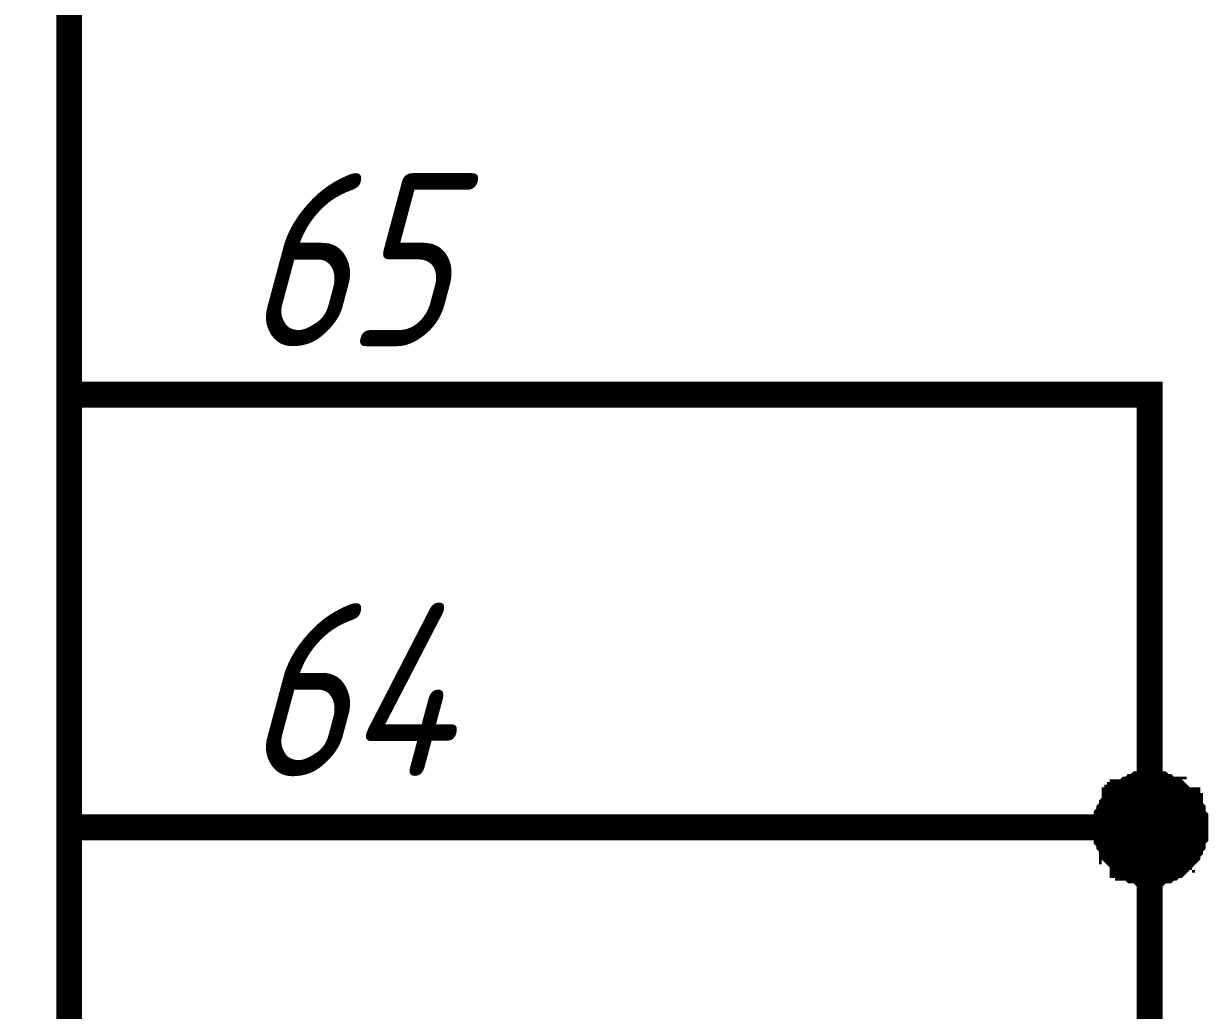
# Paper-space layout 'Layout1' of a CAD drawing. Extents: x -1 to 840, y -1 to 593.
# Drawn here: x 642.69 to 656.38, y 468.88 to 480.28 of the extents above; entities that cross this region are included whole.
import ezdxf

# ---------------------------------------------------------------- set-up
doc = ezdxf.new("R2010")
doc.units = 0
doc.header["$MEASUREMENT"] = 0
doc.layers.add('Sheet', color=255, linetype='CONTINUOUS')
doc.styles.add('GOST type A0', font='', dxfattribs={"oblique": 15, "height": 3.5})
doc.styles.get('GOST type A0').set_extended_font_data('GOST type A')

psp = doc.layouts.get("Layout1")

# ---------------------------------------------------------------- linework, layer by layer
at = {"layer": 'Sheet', "color": 7, "const_width": 0.3}
psp.add_lwpolyline([(585.728, 496.002), (643.213, 496.002), (643.213, 321.002), (585.728, 321.002), (585.728, 496.002)], close=True, dxfattribs=at)
at = {"layer": 'Sheet', "color": 7}
for points, const_width in [([(643.213, 475.995), (645.698, 475.995)], 0.3), ([(645.698, 475.995), (655.698, 475.995), (655.698, 470.994)], 0.3), ([(655.201, 470.994), (655.201, 471.025), (655.201, 471.056), (655.201, 471.056), (655.201, 471.087), (655.201, 471.118), (655.232, 471.149), (655.232, 471.18), (655.232, 471.18), (655.263, 471.211), (655.263, 471.242), (655.263, 471.242), (655.294, 471.273), (655.294, 471.304), (655.325, 471.304), (655.325, 471.335), (655.356, 471.335), (655.356, 471.366), (655.387, 471.366), (655.387, 471.397), (655.418, 471.397), (655.449, 471.428), (655.449, 471.428), (655.48, 471.428), (655.511, 471.46), (655.511, 471.46), (655.542, 471.46), (655.574, 471.491), (655.605, 471.491), (655.636, 471.491), (655.636, 471.491), (655.667, 471.491), (655.698, 471.491)], 0.3), ([(655.201, 470.994), (655.201, 471.025), (655.201, 471.056), (655.201, 471.056), (655.201, 471.087), (655.201, 471.118), (655.232, 471.149), (655.232, 471.18), (655.232, 471.18), (655.263, 471.211), (655.263, 471.242), (655.263, 471.242), (655.294, 471.273), (655.294, 471.304), (655.325, 471.304), (655.325, 471.335), (655.356, 471.335), (655.356, 471.366), (655.387, 471.366), (655.387, 471.397), (655.418, 471.397), (655.449, 471.428), (655.449, 471.428), (655.48, 471.428), (655.511, 471.46), (655.511, 471.46), (655.542, 471.46), (655.574, 471.491), (655.605, 471.491), (655.636, 471.491), (655.636, 471.491), (655.667, 471.491), (655.698, 471.491)], 0.3), ([(655.201, 470.994), (655.201, 471.025), (655.201, 471.056), (655.201, 471.056), (655.201, 471.087), (655.201, 471.118), (655.232, 471.149), (655.232, 471.18), (655.232, 471.18), (655.263, 471.211), (655.263, 471.242), (655.263, 471.242), (655.294, 471.273), (655.294, 471.304), (655.325, 471.304), (655.325, 471.335), (655.356, 471.335), (655.356, 471.366), (655.387, 471.366), (655.387, 471.397), (655.418, 471.397), (655.449, 471.428), (655.449, 471.428), (655.48, 471.428), (655.511, 471.46), (655.511, 471.46), (655.542, 471.46), (655.574, 471.491), (655.605, 471.491), (655.636, 471.491), (655.636, 471.491), (655.667, 471.491), (655.698, 471.491)], 0.3), ([(655.201, 470.994), (655.201, 471.025), (655.201, 471.056), (655.201, 471.056), (655.201, 471.087), (655.201, 471.118), (655.232, 471.149), (655.232, 471.18), (655.232, 471.18), (655.263, 471.211), (655.263, 471.242), (655.263, 471.242), (655.294, 471.273), (655.294, 471.304), (655.325, 471.304), (655.325, 471.335), (655.356, 471.335), (655.356, 471.366), (655.387, 471.366), (655.387, 471.397), (655.418, 471.397), (655.449, 471.428), (655.449, 471.428), (655.48, 471.428), (655.511, 471.46), (655.511, 471.46), (655.542, 471.46), (655.574, 471.491), (655.605, 471.491), (655.636, 471.491), (655.636, 471.491), (655.667, 471.491), (655.698, 471.491)], 0.3), ([(655.698, 471.491), (655.698, 471.491)], 0.3), ([(655.698, 471.491), (655.729, 471.491), (655.76, 471.491), (655.76, 471.491), (655.791, 471.491), (655.822, 471.491), (655.853, 471.46), (655.884, 471.46), (655.884, 471.46), (655.915, 471.428), (655.946, 471.428), (655.977, 471.428), (655.977, 471.397), (656.008, 471.397), (656.039, 471.366), (656.039, 471.366), (656.07, 471.335), (656.07, 471.335), (656.101, 471.304), (656.133, 471.304), (656.133, 471.273), (656.133, 471.242), (656.164, 471.242), (656.164, 471.211), (656.195, 471.18), (656.195, 471.18), (656.195, 471.149), (656.195, 471.118), (656.226, 471.087), (656.226, 471.056), (656.226, 471.056), (656.226, 471.025), (656.226, 470.994)], 0.3), ([(655.698, 471.491), (655.698, 471.491)], 0.3), ([(655.698, 471.491), (655.729, 471.491), (655.76, 471.491), (655.76, 471.491), (655.791, 471.491), (655.822, 471.491), (655.853, 471.46), (655.884, 471.46), (655.884, 471.46), (655.915, 471.428), (655.946, 471.428), (655.977, 471.428), (655.977, 471.397), (656.008, 471.397), (656.039, 471.366), (656.039, 471.366), (656.07, 471.335), (656.07, 471.335), (656.101, 471.304), (656.133, 471.304), (656.133, 471.273), (656.133, 471.242), (656.164, 471.242), (656.164, 471.211), (656.195, 471.18), (656.195, 471.18), (656.195, 471.149), (656.195, 471.118), (656.226, 471.087), (656.226, 471.056), (656.226, 471.056), (656.226, 471.025), (656.226, 470.994)], 0.3), ([(655.698, 471.491), (655.698, 471.491)], 0.3), ([(655.698, 471.491), (655.729, 471.491), (655.76, 471.491), (655.76, 471.491), (655.791, 471.491), (655.822, 471.491), (655.853, 471.46), (655.884, 471.46), (655.884, 471.46), (655.915, 471.428), (655.946, 471.428), (655.977, 471.428), (655.977, 471.397), (656.008, 471.397), (656.039, 471.366), (656.039, 471.366), (656.07, 471.335), (656.07, 471.335), (656.101, 471.304), (656.133, 471.304), (656.133, 471.273), (656.133, 471.242), (656.164, 471.242), (656.164, 471.211), (656.195, 471.18), (656.195, 471.18), (656.195, 471.149), (656.195, 471.118), (656.226, 471.087), (656.226, 471.056), (656.226, 471.056), (656.226, 471.025), (656.226, 470.994)], 0.3), ([(655.698, 471.491), (655.698, 471.491)], 0.3), ([(655.698, 471.491), (655.729, 471.491), (655.76, 471.491), (655.76, 471.491), (655.791, 471.491), (655.822, 471.491), (655.853, 471.46), (655.884, 471.46), (655.884, 471.46), (655.915, 471.428), (655.946, 471.428), (655.977, 471.428), (655.977, 471.397), (656.008, 471.397), (656.039, 471.366), (656.039, 471.366), (656.07, 471.335), (656.07, 471.335), (656.101, 471.304), (656.133, 471.304), (656.133, 471.273), (656.133, 471.242), (656.164, 471.242), (656.164, 471.211), (656.195, 471.18), (656.195, 471.18), (656.195, 471.149), (656.195, 471.118), (656.226, 471.087), (656.226, 471.056), (656.226, 471.056), (656.226, 471.025), (656.226, 470.994)], 0.3), ([(655.201, 470.994), (655.201, 471.025), (655.201, 471.056), (655.201, 471.056), (655.201, 471.087), (655.201, 471.118), (655.232, 471.149), (655.232, 471.18), (655.232, 471.18), (655.263, 471.211), (655.263, 471.242), (655.263, 471.242), (655.294, 471.273), (655.294, 471.304), (655.325, 471.304), (655.325, 471.335), (655.356, 471.335), (655.356, 471.366), (655.387, 471.366), (655.387, 471.397), (655.418, 471.397), (655.449, 471.428), (655.449, 471.428), (655.48, 471.428), (655.511, 471.46), (655.511, 471.46), (655.542, 471.46), (655.574, 471.491), (655.605, 471.491), (655.636, 471.491), (655.636, 471.491), (655.667, 471.491), (655.698, 471.491)], 0.0991), ([(655.201, 470.994), (655.201, 471.025), (655.201, 471.056), (655.201, 471.056), (655.201, 471.087), (655.201, 471.118), (655.232, 471.149), (655.232, 471.18), (655.232, 471.18), (655.263, 471.211), (655.263, 471.242), (655.263, 471.242), (655.294, 471.273), (655.294, 471.304), (655.325, 471.304), (655.325, 471.335), (655.356, 471.335), (655.356, 471.366), (655.387, 471.366), (655.387, 471.397), (655.418, 471.397), (655.449, 471.428), (655.449, 471.428), (655.48, 471.428), (655.511, 471.46), (655.511, 471.46), (655.542, 471.46), (655.574, 471.491), (655.605, 471.491), (655.636, 471.491), (655.636, 471.491), (655.667, 471.491), (655.698, 471.491)], 0.0991), ([(655.201, 470.994), (655.201, 471.025), (655.201, 471.056), (655.201, 471.056), (655.201, 471.087), (655.201, 471.118), (655.232, 471.149), (655.232, 471.18), (655.232, 471.18), (655.263, 471.211), (655.263, 471.242), (655.263, 471.242), (655.294, 471.273), (655.294, 471.304), (655.325, 471.304), (655.325, 471.335), (655.356, 471.335), (655.356, 471.366), (655.387, 471.366), (655.387, 471.397), (655.418, 471.397), (655.449, 471.428), (655.449, 471.428), (655.48, 471.428), (655.511, 471.46), (655.511, 471.46), (655.542, 471.46), (655.574, 471.491), (655.605, 471.491), (655.636, 471.491), (655.636, 471.491), (655.667, 471.491), (655.698, 471.491)], 0.0991), ([(655.201, 470.994), (655.201, 471.025), (655.201, 471.056), (655.201, 471.056), (655.201, 471.087), (655.201, 471.118), (655.232, 471.149), (655.232, 471.18), (655.232, 471.18), (655.263, 471.211), (655.263, 471.242), (655.263, 471.242), (655.294, 471.273), (655.294, 471.304), (655.325, 471.304), (655.325, 471.335), (655.356, 471.335), (655.356, 471.366), (655.387, 471.366), (655.387, 471.397), (655.418, 471.397), (655.449, 471.428), (655.449, 471.428), (655.48, 471.428), (655.511, 471.46), (655.511, 471.46), (655.542, 471.46), (655.574, 471.491), (655.605, 471.491), (655.636, 471.491), (655.636, 471.491), (655.667, 471.491), (655.698, 471.491)], 0.0991), ([(655.698, 471.491), (655.698, 471.491)], 0.0991), ([(655.698, 471.491), (655.729, 471.491), (655.76, 471.491), (655.76, 471.491), (655.791, 471.491), (655.822, 471.491), (655.853, 471.46), (655.884, 471.46), (655.884, 471.46), (655.915, 471.428), (655.946, 471.428), (655.977, 471.428), (655.977, 471.397), (656.008, 471.397), (656.039, 471.366), (656.039, 471.366), (656.07, 471.335), (656.07, 471.335), (656.101, 471.304), (656.133, 471.304), (656.133, 471.273), (656.133, 471.242), (656.164, 471.242), (656.164, 471.211), (656.195, 471.18), (656.195, 471.18), (656.195, 471.149), (656.195, 471.118), (656.226, 471.087), (656.226, 471.056), (656.226, 471.056), (656.226, 471.025), (656.226, 470.994)], 0.0991), ([(655.698, 471.491), (655.698, 471.491)], 0.0991), ([(655.698, 471.491), (655.729, 471.491), (655.76, 471.491), (655.76, 471.491), (655.791, 471.491), (655.822, 471.491), (655.853, 471.46), (655.884, 471.46), (655.884, 471.46), (655.915, 471.428), (655.946, 471.428), (655.977, 471.428), (655.977, 471.397), (656.008, 471.397), (656.039, 471.366), (656.039, 471.366), (656.07, 471.335), (656.07, 471.335), (656.101, 471.304), (656.133, 471.304), (656.133, 471.273), (656.133, 471.242), (656.164, 471.242), (656.164, 471.211), (656.195, 471.18), (656.195, 471.18), (656.195, 471.149), (656.195, 471.118), (656.226, 471.087), (656.226, 471.056), (656.226, 471.056), (656.226, 471.025), (656.226, 470.994)], 0.0991), ([(655.698, 471.491), (655.698, 471.491)], 0.0991), ([(655.698, 471.491), (655.729, 471.491), (655.76, 471.491), (655.76, 471.491), (655.791, 471.491), (655.822, 471.491), (655.853, 471.46), (655.884, 471.46), (655.884, 471.46), (655.915, 471.428), (655.946, 471.428), (655.977, 471.428), (655.977, 471.397), (656.008, 471.397), (656.039, 471.366), (656.039, 471.366), (656.07, 471.335), (656.07, 471.335), (656.101, 471.304), (656.133, 471.304), (656.133, 471.273), (656.133, 471.242), (656.164, 471.242), (656.164, 471.211), (656.195, 471.18), (656.195, 471.18), (656.195, 471.149), (656.195, 471.118), (656.226, 471.087), (656.226, 471.056), (656.226, 471.056), (656.226, 471.025), (656.226, 470.994)], 0.0991), ([(655.698, 471.491), (655.698, 471.491)], 0.0991), ([(655.698, 471.491), (655.729, 471.491), (655.76, 471.491), (655.76, 471.491), (655.791, 471.491), (655.822, 471.491), (655.853, 471.46), (655.884, 471.46), (655.884, 471.46), (655.915, 471.428), (655.946, 471.428), (655.977, 471.428), (655.977, 471.397), (656.008, 471.397), (656.039, 471.366), (656.039, 471.366), (656.07, 471.335), (656.07, 471.335), (656.101, 471.304), (656.133, 471.304), (656.133, 471.273), (656.133, 471.242), (656.164, 471.242), (656.164, 471.211), (656.195, 471.18), (656.195, 471.18), (656.195, 471.149), (656.195, 471.118), (656.226, 471.087), (656.226, 471.056), (656.226, 471.056), (656.226, 471.025), (656.226, 470.994)], 0.0991), ([(643.213, 470.994), (645.698, 470.994)], 0.3), ([(655.698, 465.992), (655.698, 470.994), (645.698, 470.994)], 0.3), ([(655.698, 470.465), (655.667, 470.465), (655.636, 470.465), (655.636, 470.465), (655.605, 470.465), (655.574, 470.496), (655.542, 470.496), (655.511, 470.496), (655.511, 470.496), (655.48, 470.528), (655.449, 470.528), (655.449, 470.559), (655.418, 470.559), (655.387, 470.559), (655.387, 470.59), (655.356, 470.621), (655.356, 470.621), (655.325, 470.652), (655.325, 470.652), (655.294, 470.683), (655.294, 470.714), (655.263, 470.714), (655.263, 470.745), (655.263, 470.776), (655.232, 470.807), (655.232, 470.807), (655.232, 470.838), (655.201, 470.869), (655.201, 470.9), (655.201, 470.931), (655.201, 470.931), (655.201, 470.962), (655.201, 470.994)], 0.3), ([(655.201, 470.994), (655.201, 470.994)], 0.3), ([(655.698, 470.465), (655.667, 470.465), (655.636, 470.465), (655.636, 470.465), (655.605, 470.465), (655.574, 470.496), (655.542, 470.496), (655.511, 470.496), (655.511, 470.496), (655.48, 470.528), (655.449, 470.528), (655.449, 470.559), (655.418, 470.559), (655.387, 470.559), (655.387, 470.59), (655.356, 470.621), (655.356, 470.621), (655.325, 470.652), (655.325, 470.652), (655.294, 470.683), (655.294, 470.714), (655.263, 470.714), (655.263, 470.745), (655.263, 470.776), (655.232, 470.807), (655.232, 470.807), (655.232, 470.838), (655.201, 470.869), (655.201, 470.9), (655.201, 470.931), (655.201, 470.931), (655.201, 470.962), (655.201, 470.994)], 0.3), ([(655.201, 470.994), (655.201, 470.994)], 0.3), ([(655.698, 470.465), (655.667, 470.465), (655.636, 470.465), (655.636, 470.465), (655.605, 470.465), (655.574, 470.496), (655.542, 470.496), (655.511, 470.496), (655.511, 470.496), (655.48, 470.528), (655.449, 470.528), (655.449, 470.559), (655.418, 470.559), (655.387, 470.559), (655.387, 470.59), (655.356, 470.621), (655.356, 470.621), (655.325, 470.652), (655.325, 470.652), (655.294, 470.683), (655.294, 470.714), (655.263, 470.714), (655.263, 470.745), (655.263, 470.776), (655.232, 470.807), (655.232, 470.807), (655.232, 470.838), (655.201, 470.869), (655.201, 470.9), (655.201, 470.931), (655.201, 470.931), (655.201, 470.962), (655.201, 470.994)], 0.3), ([(655.201, 470.994), (655.201, 470.994)], 0.3), ([(655.698, 470.465), (655.667, 470.465), (655.636, 470.465), (655.636, 470.465), (655.605, 470.465), (655.574, 470.496), (655.542, 470.496), (655.511, 470.496), (655.511, 470.496), (655.48, 470.528), (655.449, 470.528), (655.449, 470.559), (655.418, 470.559), (655.387, 470.559), (655.387, 470.59), (655.356, 470.621), (655.356, 470.621), (655.325, 470.652), (655.325, 470.652), (655.294, 470.683), (655.294, 470.714), (655.263, 470.714), (655.263, 470.745), (655.263, 470.776), (655.232, 470.807), (655.232, 470.807), (655.232, 470.838), (655.201, 470.869), (655.201, 470.9), (655.201, 470.931), (655.201, 470.931), (655.201, 470.962), (655.201, 470.994)], 0.3), ([(655.201, 470.994), (655.201, 470.994)], 0.3), ([(656.226, 470.994), (656.226, 470.962), (656.226, 470.931), (656.226, 470.931), (656.226, 470.9), (656.195, 470.869), (656.195, 470.838), (656.195, 470.807), (656.195, 470.807), (656.164, 470.776), (656.164, 470.745), (656.133, 470.714), (656.133, 470.714), (656.133, 470.683), (656.101, 470.652), (656.07, 470.652), (656.07, 470.621), (656.039, 470.621), (656.039, 470.59), (656.008, 470.559), (655.977, 470.559), (655.977, 470.559), (655.946, 470.528), (655.915, 470.528), (655.884, 470.496), (655.884, 470.496), (655.853, 470.496), (655.822, 470.496), (655.791, 470.465), (655.76, 470.465), (655.76, 470.465), (655.729, 470.465), (655.698, 470.465)], 0.3), ([(656.226, 470.994), (656.226, 470.962), (656.226, 470.931), (656.226, 470.931), (656.226, 470.9), (656.195, 470.869), (656.195, 470.838), (656.195, 470.807), (656.195, 470.807), (656.164, 470.776), (656.164, 470.745), (656.133, 470.714), (656.133, 470.714), (656.133, 470.683), (656.101, 470.652), (656.07, 470.652), (656.07, 470.621), (656.039, 470.621), (656.039, 470.59), (656.008, 470.559), (655.977, 470.559), (655.977, 470.559), (655.946, 470.528), (655.915, 470.528), (655.884, 470.496), (655.884, 470.496), (655.853, 470.496), (655.822, 470.496), (655.791, 470.465), (655.76, 470.465), (655.76, 470.465), (655.729, 470.465), (655.698, 470.465)], 0.3), ([(656.226, 470.994), (656.226, 470.962), (656.226, 470.931), (656.226, 470.931), (656.226, 470.9), (656.195, 470.869), (656.195, 470.838), (656.195, 470.807), (656.195, 470.807), (656.164, 470.776), (656.164, 470.745), (656.133, 470.714), (656.133, 470.714), (656.133, 470.683), (656.101, 470.652), (656.07, 470.652), (656.07, 470.621), (656.039, 470.621), (656.039, 470.59), (656.008, 470.559), (655.977, 470.559), (655.977, 470.559), (655.946, 470.528), (655.915, 470.528), (655.884, 470.496), (655.884, 470.496), (655.853, 470.496), (655.822, 470.496), (655.791, 470.465), (655.76, 470.465), (655.76, 470.465), (655.729, 470.465), (655.698, 470.465)], 0.3), ([(656.226, 470.994), (656.226, 470.962), (656.226, 470.931), (656.226, 470.931), (656.226, 470.9), (656.195, 470.869), (656.195, 470.838), (656.195, 470.807), (656.195, 470.807), (656.164, 470.776), (656.164, 470.745), (656.133, 470.714), (656.133, 470.714), (656.133, 470.683), (656.101, 470.652), (656.07, 470.652), (656.07, 470.621), (656.039, 470.621), (656.039, 470.59), (656.008, 470.559), (655.977, 470.559), (655.977, 470.559), (655.946, 470.528), (655.915, 470.528), (655.884, 470.496), (655.884, 470.496), (655.853, 470.496), (655.822, 470.496), (655.791, 470.465), (655.76, 470.465), (655.76, 470.465), (655.729, 470.465), (655.698, 470.465)], 0.3), ([(656.226, 470.994), (656.226, 470.994), (656.226, 470.994), (656.226, 470.994), (656.226, 470.994), (656.226, 470.994), (656.226, 470.994), (656.226, 470.994), (656.226, 470.994), (656.226, 470.994), (656.226, 470.994), (656.226, 470.994), (656.226, 470.994), (656.226, 470.994), (656.226, 470.994), (656.226, 470.994), (656.226, 470.994), (656.226, 470.994), (656.226, 470.994), (656.226, 470.994), (656.226, 470.994), (656.226, 470.994), (656.226, 470.994), (656.226, 470.994), (656.226, 470.994), (656.226, 470.994), (656.226, 470.994), (656.226, 470.994), (656.226, 470.994), (656.226, 470.994), (656.226, 470.994), (656.226, 470.994), (656.226, 470.994)], 0.3), ([(656.226, 470.994), (656.226, 470.994)], 0.3), ([(656.226, 470.994), (656.226, 470.994), (656.226, 470.994), (656.226, 470.994), (656.226, 470.994), (656.226, 470.994), (656.226, 470.994), (656.226, 470.994), (656.226, 470.994), (656.226, 470.994), (656.226, 470.994), (656.226, 470.994), (656.226, 470.994), (656.226, 470.994), (656.226, 470.994), (656.226, 470.994), (656.226, 470.994), (656.226, 470.994), (656.226, 470.994), (656.226, 470.994), (656.226, 470.994), (656.226, 470.994), (656.226, 470.994), (656.226, 470.994), (656.226, 470.994), (656.226, 470.994), (656.226, 470.994), (656.226, 470.994), (656.226, 470.994), (656.226, 470.994), (656.226, 470.994), (656.226, 470.994), (656.226, 470.994)], 0.3), ([(656.226, 470.994), (656.226, 470.994)], 0.3), ([(656.226, 470.994), (656.226, 470.994), (656.226, 470.994), (656.226, 470.994), (656.226, 470.994), (656.226, 470.994), (656.226, 470.994), (656.226, 470.994), (656.226, 470.994), (656.226, 470.994), (656.226, 470.994), (656.226, 470.994), (656.226, 470.994), (656.226, 470.994), (656.226, 470.994), (656.226, 470.994), (656.226, 470.994), (656.226, 470.994), (656.226, 470.994), (656.226, 470.994), (656.226, 470.994), (656.226, 470.994), (656.226, 470.994), (656.226, 470.994), (656.226, 470.994), (656.226, 470.994), (656.226, 470.994), (656.226, 470.994), (656.226, 470.994), (656.226, 470.994), (656.226, 470.994), (656.226, 470.994), (656.226, 470.994)], 0.3), ([(656.226, 470.994), (656.226, 470.994)], 0.3), ([(656.226, 470.994), (656.226, 470.994), (656.226, 470.994), (656.226, 470.994), (656.226, 470.994), (656.226, 470.994), (656.226, 470.994), (656.226, 470.994), (656.226, 470.994), (656.226, 470.994), (656.226, 470.994), (656.226, 470.994), (656.226, 470.994), (656.226, 470.994), (656.226, 470.994), (656.226, 470.994), (656.226, 470.994), (656.226, 470.994), (656.226, 470.994), (656.226, 470.994), (656.226, 470.994), (656.226, 470.994), (656.226, 470.994), (656.226, 470.994), (656.226, 470.994), (656.226, 470.994), (656.226, 470.994), (656.226, 470.994), (656.226, 470.994), (656.226, 470.994), (656.226, 470.994), (656.226, 470.994), (656.226, 470.994)], 0.3), ([(656.226, 470.994), (656.226, 470.994)], 0.3), ([(655.698, 470.465), (655.667, 470.465), (655.636, 470.465), (655.636, 470.465), (655.605, 470.465), (655.574, 470.496), (655.542, 470.496), (655.511, 470.496), (655.511, 470.496), (655.48, 470.528), (655.449, 470.528), (655.449, 470.559), (655.418, 470.559), (655.387, 470.559), (655.387, 470.59), (655.356, 470.621), (655.356, 470.621), (655.325, 470.652), (655.325, 470.652), (655.294, 470.683), (655.294, 470.714), (655.263, 470.714), (655.263, 470.745), (655.263, 470.776), (655.232, 470.807), (655.232, 470.807), (655.232, 470.838), (655.201, 470.869), (655.201, 470.9), (655.201, 470.931), (655.201, 470.931), (655.201, 470.962), (655.201, 470.994)], 0.0991), ([(655.201, 470.994), (655.201, 470.994)], 0.0991), ([(655.698, 470.465), (655.667, 470.465), (655.636, 470.465), (655.636, 470.465), (655.605, 470.465), (655.574, 470.496), (655.542, 470.496), (655.511, 470.496), (655.511, 470.496), (655.48, 470.528), (655.449, 470.528), (655.449, 470.559), (655.418, 470.559), (655.387, 470.559), (655.387, 470.59), (655.356, 470.621), (655.356, 470.621), (655.325, 470.652), (655.325, 470.652), (655.294, 470.683), (655.294, 470.714), (655.263, 470.714), (655.263, 470.745), (655.263, 470.776), (655.232, 470.807), (655.232, 470.807), (655.232, 470.838), (655.201, 470.869), (655.201, 470.9), (655.201, 470.931), (655.201, 470.931), (655.201, 470.962), (655.201, 470.994)], 0.0991), ([(655.201, 470.994), (655.201, 470.994)], 0.0991), ([(655.698, 470.465), (655.667, 470.465), (655.636, 470.465), (655.636, 470.465), (655.605, 470.465), (655.574, 470.496), (655.542, 470.496), (655.511, 470.496), (655.511, 470.496), (655.48, 470.528), (655.449, 470.528), (655.449, 470.559), (655.418, 470.559), (655.387, 470.559), (655.387, 470.59), (655.356, 470.621), (655.356, 470.621), (655.325, 470.652), (655.325, 470.652), (655.294, 470.683), (655.294, 470.714), (655.263, 470.714), (655.263, 470.745), (655.263, 470.776), (655.232, 470.807), (655.232, 470.807), (655.232, 470.838), (655.201, 470.869), (655.201, 470.9), (655.201, 470.931), (655.201, 470.931), (655.201, 470.962), (655.201, 470.994)], 0.0991), ([(655.201, 470.994), (655.201, 470.994)], 0.0991), ([(655.698, 470.465), (655.667, 470.465), (655.636, 470.465), (655.636, 470.465), (655.605, 470.465), (655.574, 470.496), (655.542, 470.496), (655.511, 470.496), (655.511, 470.496), (655.48, 470.528), (655.449, 470.528), (655.449, 470.559), (655.418, 470.559), (655.387, 470.559), (655.387, 470.59), (655.356, 470.621), (655.356, 470.621), (655.325, 470.652), (655.325, 470.652), (655.294, 470.683), (655.294, 470.714), (655.263, 470.714), (655.263, 470.745), (655.263, 470.776), (655.232, 470.807), (655.232, 470.807), (655.232, 470.838), (655.201, 470.869), (655.201, 470.9), (655.201, 470.931), (655.201, 470.931), (655.201, 470.962), (655.201, 470.994)], 0.0991), ([(655.201, 470.994), (655.201, 470.994)], 0.0991), ([(656.226, 470.994), (656.226, 470.962), (656.226, 470.931), (656.226, 470.931), (656.226, 470.9), (656.195, 470.869), (656.195, 470.838), (656.195, 470.807), (656.195, 470.807), (656.164, 470.776), (656.164, 470.745), (656.133, 470.714), (656.133, 470.714), (656.133, 470.683), (656.101, 470.652), (656.07, 470.652), (656.07, 470.621), (656.039, 470.621), (656.039, 470.59), (656.008, 470.559), (655.977, 470.559), (655.977, 470.559), (655.946, 470.528), (655.915, 470.528), (655.884, 470.496), (655.884, 470.496), (655.853, 470.496), (655.822, 470.496), (655.791, 470.465), (655.76, 470.465), (655.76, 470.465), (655.729, 470.465), (655.698, 470.465)], 0.0991), ([(656.226, 470.994), (656.226, 470.962), (656.226, 470.931), (656.226, 470.931), (656.226, 470.9), (656.195, 470.869), (656.195, 470.838), (656.195, 470.807), (656.195, 470.807), (656.164, 470.776), (656.164, 470.745), (656.133, 470.714), (656.133, 470.714), (656.133, 470.683), (656.101, 470.652), (656.07, 470.652), (656.07, 470.621), (656.039, 470.621), (656.039, 470.59), (656.008, 470.559), (655.977, 470.559), (655.977, 470.559), (655.946, 470.528), (655.915, 470.528), (655.884, 470.496), (655.884, 470.496), (655.853, 470.496), (655.822, 470.496), (655.791, 470.465), (655.76, 470.465), (655.76, 470.465), (655.729, 470.465), (655.698, 470.465)], 0.0991), ([(656.226, 470.994), (656.226, 470.962), (656.226, 470.931), (656.226, 470.931), (656.226, 470.9), (656.195, 470.869), (656.195, 470.838), (656.195, 470.807), (656.195, 470.807), (656.164, 470.776), (656.164, 470.745), (656.133, 470.714), (656.133, 470.714), (656.133, 470.683), (656.101, 470.652), (656.07, 470.652), (656.07, 470.621), (656.039, 470.621), (656.039, 470.59), (656.008, 470.559), (655.977, 470.559), (655.977, 470.559), (655.946, 470.528), (655.915, 470.528), (655.884, 470.496), (655.884, 470.496), (655.853, 470.496), (655.822, 470.496), (655.791, 470.465), (655.76, 470.465), (655.76, 470.465), (655.729, 470.465), (655.698, 470.465)], 0.0991), ([(656.226, 470.994), (656.226, 470.962), (656.226, 470.931), (656.226, 470.931), (656.226, 470.9), (656.195, 470.869), (656.195, 470.838), (656.195, 470.807), (656.195, 470.807), (656.164, 470.776), (656.164, 470.745), (656.133, 470.714), (656.133, 470.714), (656.133, 470.683), (656.101, 470.652), (656.07, 470.652), (656.07, 470.621), (656.039, 470.621), (656.039, 470.59), (656.008, 470.559), (655.977, 470.559), (655.977, 470.559), (655.946, 470.528), (655.915, 470.528), (655.884, 470.496), (655.884, 470.496), (655.853, 470.496), (655.822, 470.496), (655.791, 470.465), (655.76, 470.465), (655.76, 470.465), (655.729, 470.465), (655.698, 470.465)], 0.0991), ([(656.226, 470.994), (656.226, 470.994), (656.226, 470.994), (656.226, 470.994), (656.226, 470.994), (656.226, 470.994), (656.226, 470.994), (656.226, 470.994), (656.226, 470.994), (656.226, 470.994), (656.226, 470.994), (656.226, 470.994), (656.226, 470.994), (656.226, 470.994), (656.226, 470.994), (656.226, 470.994), (656.226, 470.994), (656.226, 470.994), (656.226, 470.994), (656.226, 470.994), (656.226, 470.994), (656.226, 470.994), (656.226, 470.994), (656.226, 470.994), (656.226, 470.994), (656.226, 470.994), (656.226, 470.994), (656.226, 470.994), (656.226, 470.994), (656.226, 470.994), (656.226, 470.994), (656.226, 470.994), (656.226, 470.994)], 0.0991), ([(656.226, 470.994), (656.226, 470.994)], 0.0991), ([(656.226, 470.994), (656.226, 470.994), (656.226, 470.994), (656.226, 470.994), (656.226, 470.994), (656.226, 470.994), (656.226, 470.994), (656.226, 470.994), (656.226, 470.994), (656.226, 470.994), (656.226, 470.994), (656.226, 470.994), (656.226, 470.994), (656.226, 470.994), (656.226, 470.994), (656.226, 470.994), (656.226, 470.994), (656.226, 470.994), (656.226, 470.994), (656.226, 470.994), (656.226, 470.994), (656.226, 470.994), (656.226, 470.994), (656.226, 470.994), (656.226, 470.994), (656.226, 470.994), (656.226, 470.994), (656.226, 470.994), (656.226, 470.994), (656.226, 470.994), (656.226, 470.994), (656.226, 470.994), (656.226, 470.994)], 0.0991), ([(656.226, 470.994), (656.226, 470.994)], 0.0991), ([(656.226, 470.994), (656.226, 470.994), (656.226, 470.994), (656.226, 470.994), (656.226, 470.994), (656.226, 470.994), (656.226, 470.994), (656.226, 470.994), (656.226, 470.994), (656.226, 470.994), (656.226, 470.994), (656.226, 470.994), (656.226, 470.994), (656.226, 470.994), (656.226, 470.994), (656.226, 470.994), (656.226, 470.994), (656.226, 470.994), (656.226, 470.994), (656.226, 470.994), (656.226, 470.994), (656.226, 470.994), (656.226, 470.994), (656.226, 470.994), (656.226, 470.994), (656.226, 470.994), (656.226, 470.994), (656.226, 470.994), (656.226, 470.994), (656.226, 470.994), (656.226, 470.994), (656.226, 470.994), (656.226, 470.994)], 0.0991), ([(656.226, 470.994), (656.226, 470.994)], 0.0991), ([(656.226, 470.994), (656.226, 470.994), (656.226, 470.994), (656.226, 470.994), (656.226, 470.994), (656.226, 470.994), (656.226, 470.994), (656.226, 470.994), (656.226, 470.994), (656.226, 470.994), (656.226, 470.994), (656.226, 470.994), (656.226, 470.994), (656.226, 470.994), (656.226, 470.994), (656.226, 470.994), (656.226, 470.994), (656.226, 470.994), (656.226, 470.994), (656.226, 470.994), (656.226, 470.994), (656.226, 470.994), (656.226, 470.994), (656.226, 470.994), (656.226, 470.994), (656.226, 470.994), (656.226, 470.994), (656.226, 470.994), (656.226, 470.994), (656.226, 470.994), (656.226, 470.994), (656.226, 470.994), (656.226, 470.994)], 0.0991), ([(656.226, 470.994), (656.226, 470.994)], 0.0991)]:
    psp.add_lwpolyline(points, dxfattribs=dict(at, const_width=const_width))
at = {"layer": 'Sheet', "color": 7, "const_width": 0.508}
psp.add_lwpolyline([(655.517, 471.003, 1), (656.025, 471.003, 1)], format="xyb", close=True, dxfattribs=at)

# ---------------------------------------------------------------- texts
at = {"layer": 'Sheet', "color": 7, "style": 'GOST type A0', "oblique": 15}
for s, p in [('65', (645.232, 476.555)), ('64', (645.232, 471.584))]:
    psp.add_text(s, height=2, dxfattribs=at).set_placement(p)

doc.saveas('drawing.dxf')
